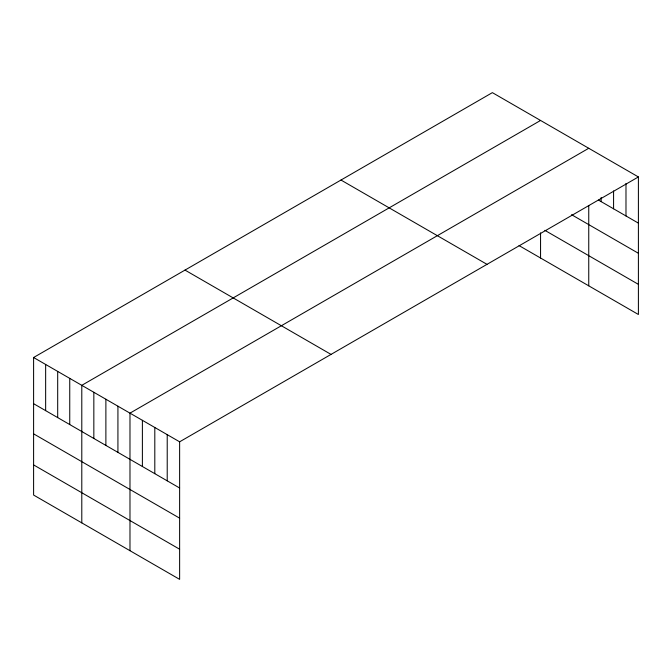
<?xml version="1.0" encoding="UTF-8"?>
<svg xmlns="http://www.w3.org/2000/svg" width="672" height="672" viewBox="0 0 672 672"><rect width="100%" height="100%" fill="white"/><g stroke="black" fill="none" stroke-linecap="round" stroke-linejoin="round"><path stroke-width="1.01" d="M638.4 176.946L179.626 441.815L179.626 579.365L33.6 495.054L33.6 357.504L492.374 92.635L638.4 176.946L638.4 314.496L519.044 245.591M540.557 120.456L81.791 385.325L81.791 522.883M588.748 148.277L129.982 413.146L129.982 550.704M598.5 200.096L638.4 223.129M571.536 214.679L638.4 253.277M544.866 230.345L638.4 284.348M340.973 180.037L487.007 264.348M184.993 270.094L331.027 354.404M33.6 357.504L179.626 441.815M33.6 403.687L179.626 487.998M33.6 433.843L179.626 518.154M33.6 464.906L179.626 549.217M625.985 183.422L625.985 215.964M613.578 190.949L613.578 208.799M601.163 197.434L601.163 201.634M588.748 205.523L588.748 285.835M540.557 232.882L540.557 258.014M167.219 434.641L167.219 480.833M154.804 427.476L154.804 473.668M142.388 420.311L142.388 466.502M117.928 406.19L117.928 452.382M105.882 399.235L105.882 445.418M93.836 392.28L93.836 438.463M69.745 378.37L69.745 424.553M57.691 371.414L57.691 417.598M45.646 364.459L45.646 410.642"/></g></svg>
